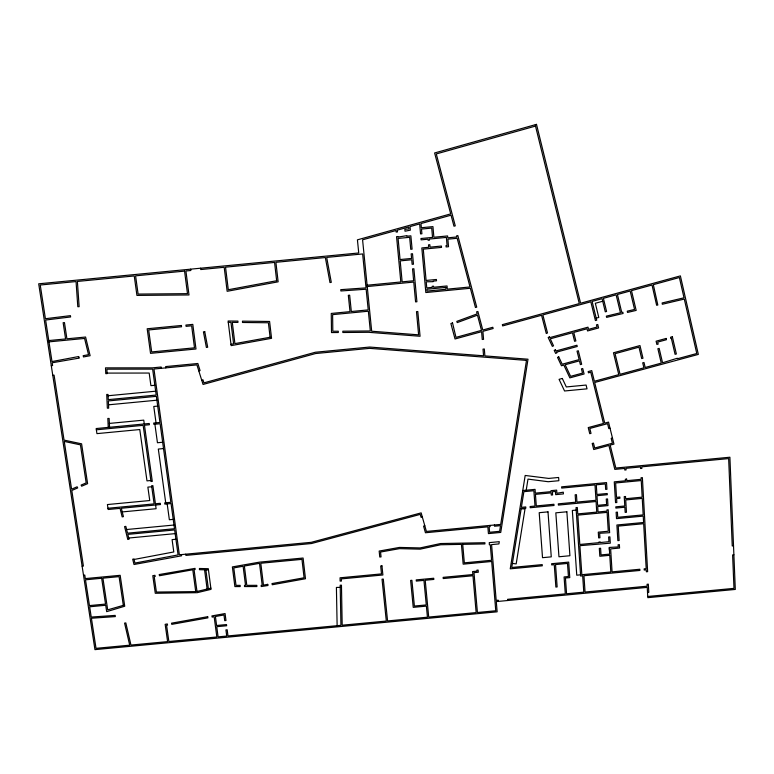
<?xml version="1.0" encoding="UTF-8"?>
<svg xmlns="http://www.w3.org/2000/svg" width="774" height="774" viewBox="0 0 774 774"><rect width="100%" height="100%" fill="white"/><g stroke="black" fill="none" stroke-linecap="round" stroke-linejoin="round"><path stroke-width="1.16" d="M522.769 490.532L535.057 489.362L535.337 493.135L551.059 491.645L550.991 490.648L556.661 490.116L556.883 493.28L563.288 492.177L563.414 493.909L555.684 494.644L555.461 491.471L552.365 491.771L552.597 494.934L551.301 495.06L551.146 492.883L535.434 494.373L536.295 505.935L553.932 504.261L554.02 505.49L530.219 507.744L530.122 506.515L535.008 506.051L533.866 490.726L523.892 491.674L521.376 507.338L525.749 506.931L525.846 508.16L521.183 508.605L511.749 567.477L542.216 564.604L542.303 565.813L510.24 568.832L525.178 475.459L548.708 478.419L558.625 477.471L558.857 480.712L548.166 481.718L527.994 479.106L526.214 490.203M535.395 124.672L535.502 126.085L436.284 153.939L455.276 225.863L453.97 226.221L451.048 215.191L420.988 223.56L421.356 227.72L432.947 226.608L433.885 237.26L447.604 235.935L447.759 237.831L456.805 236.96L456.525 235.915L457.831 235.548L476.736 307.152L475.449 307.51L470.36 288.267L425.835 292.543L421.82 247.941L428.719 247.274L428.506 244.855L429.851 244.719L430.063 247.148L441.422 246.045L441.538 247.399L423.281 249.151L426.097 280.459L436.401 279.472L436.526 280.798L433.072 281.136L433.121 281.668L426.213 281.794L426.764 287.909L432.289 287.377L432.192 286.312L433.527 286.187L433.614 287.251L447.043 285.954L447.314 289.147L470.021 286.961L457.153 238.286L447.875 239.176L448.523 246.722L446.105 246.954L445.988 245.61L447.062 245.503L446.375 237.415L429.347 239.06L429.444 240.143L428.099 240.269L428.003 239.185L421.095 239.853L420.969 238.508L432.54 237.395L431.718 228.088L421.482 229.075L421.907 233.787L420.563 233.912L419.663 223.928L410.026 226.608L410.355 230.149L405.015 231.213L404.841 229.317L408.885 228.93L408.701 226.976L397.304 230.149L397.478 231.939L396.133 232.065L395.988 230.517L362.58 239.814L371.684 331.224L418.608 334.842L416.48 311.651L417.805 311.525L420.069 336.274L368.472 332.298L342.843 332.51L342.824 331.195L370.32 330.962L368.347 311.216L332.617 314.641L332.82 331.253L338.296 331.214L338.315 332.52L331.504 332.578L331.262 313.441L350.003 311.641L348.319 295.3L349.654 295.175L351.328 311.516L368.221 309.89L366.15 289.224L340.87 290.976L340.763 289.65L366.025 287.889L362.638 253.949L326.686 257.413L331.291 282.336L329.976 282.568L325.341 257.548L275.912 262.309L278.137 281.823L227.15 291.305L224.199 267.291L200.737 269.555L200.572 268.21M198.802 370.891L200.069 370.543L197.854 363.49L165.646 366.576L165.82 367.873M201.704 380.15L202.972 379.802L203.93 382.859L315.366 352.238L369.643 347.042L483.557 355.788L483.015 349.113L484.331 348.987L484.892 355.895L528.003 359.204L500.739 532.435L488.423 533.605L487.862 526.852L425.448 532.754L423.562 526.097L424.8 525.769M602.714 301.25L595.332 303.273L598.786 317.456L596.203 318.162M610.047 428.235L608.78 428.583L607.561 423.678L589.798 428.467L591.017 433.363L589.749 433.701L588.221 427.587L603.449 423.475L590.755 372.197L588.453 372.826L588.143 371.578L591.723 370.601L594.364 381.253L618.774 374.635L613.463 352.77L639.972 345.562L642.981 358.227L641.694 358.575L638.976 347.168L615.059 353.679L620.061 374.287L643.91 367.824L642.71 362.832L643.997 362.484L645.187 367.476L661.267 363.122L657.881 348.726L659.167 348.377L662.554 362.774L677.347 358.236L677.463 358.73L696.774 353.505L684.303 299.074L662.312 304.259L662.138 302.953L684.013 297.797L679.379 277.527L653.324 284.668L657.823 305.043L656.623 305.256L652.027 285.026L631.478 290.647L636.17 310.413L627.521 312.444L627.269 311.167L634.564 309.445L630.181 291.005L617.429 294.497L621.745 312.464L622.828 312.212L623.089 313.489L606.623 317.369L606.332 316.14L620.438 312.773L616.133 294.855L603.391 298.338L606.574 311.467L605.278 311.816L602.095 298.696L592.11 301.425L596.706 320.194L595.409 320.552L590.823 301.783L542.855 314.921L547.499 332.936L546.289 333.517L541.568 315.27L502.665 325.922L502.336 324.654L579.291 303.582L535.502 126.085M612.457 438.016L611.189 438.355L612.398 443.231L594.684 447.991L593.465 443.115L592.197 443.463L593.726 449.539L608.896 445.466L614.817 469.392L624.705 468.454L624.792 470.021L626.089 469.905L625.992 468.328L640.485 466.954L640.572 468.531L641.869 468.405L641.772 466.828L728.653 458.595L732.243 545.96L733.52 545.834M422.314 516.974L421.075 517.313L420.243 514.391L311.496 543.532L185.895 555.403L185.731 554.184M196.896 591.5L210.857 588.153M134.066 559.467L173.792 551.949L172.089 539.623L175.93 539.255M79.132 358.11L52.177 362.783L52.613 365.57L51.287 365.696M48.975 341.866L84.569 338.451L88.526 354.676L83.176 355.682L83.486 356.949L90.132 355.711L85.585 337.029L66.912 338.818L64.465 322.584L63.139 322.71L65.587 338.944L48.772 340.56M230.981 344.324L233.603 343.849L230.962 322.352L228.272 322.323M367.099 285.219L400.816 281.978L396.559 236.66L397.904 236.534L397.962 237.076L406.785 235.673L406.834 236.215L410.868 235.828L412.097 249.17L410.752 249.305L409.649 237.308L398.088 238.421L400.061 259.542L411.594 258.439L411.168 253.872L412.513 253.746L413.471 264.195L412.136 264.331L411.71 259.774L400.187 260.886L402.151 281.852L413.635 280.749L412.552 268.878L413.887 268.742L416.915 301.763L415.58 301.889L413.761 282.075L367.234 286.544M52.767 375.284L54.083 375.158L64.049 440.106L81.599 443.821L87.607 483.663L81.676 486.217L81.096 485.075L86.175 482.889L80.438 444.866L64.261 441.432L71.585 489.168L77.119 486.788L77.71 487.93L71.788 490.484L83.398 566.075L82.121 566.2M154.858 385.278L150.911 385.655L149.179 373.049L107.015 373.097M108.108 395.746L155.671 391.199M108.524 404.812L156.899 400.197M157.703 406.089L153.774 406.466L156.029 422.836M109.376 423.417L143.751 420.137L144.283 423.959M96.373 429.812L143.151 425.352L151.007 481.515L152.294 481.389L144.457 425.226L149.421 424.752L149.237 423.484L96.179 428.544L96.934 433.624L139.775 429.541L146.983 480.877L150.862 480.509M162.656 442.254L157.451 442.747L154.897 424.229M163.517 448.562L158.322 449.065L165.723 502.781M151.733 486.749L147.863 487.117L149.75 500.536L107.412 504.551L108.147 509.505L120.047 508.373L122.166 516.887L123.424 516.645L121.334 508.247L160.479 504.542L160.315 503.303L155.419 503.768L152.884 485.627L151.598 485.753L154.132 503.884L107.963 508.266M122.253 511.924L156.106 508.711L155.593 505.006M173.212 519.373L169.361 519.741L167.184 503.903M126.626 529.522L173.986 525.033M128.736 538.027L175.166 533.625M576.195 510.095L572.344 510.453L576.756 575.188L580.568 574.83M83.495 575.159L84.772 575.043L85.314 578.594L120.173 575.305L124.73 606.226L106.677 611.654L105.719 605.268L89.649 606.787L91.226 617.052L115.191 615.398L115.336 616.597L91.409 618.242L96.024 648.341L129.703 645.177L124.575 623.109L125.823 622.906L130.961 645.061L167.6 641.617L165.162 624.328L167.29 623.941L167.571 625.111L166.574 625.295L168.858 641.501L216.836 636.983L214.156 616.743L212.173 617.101L211.902 615.92L225.07 613.55L225.979 620.525L224.721 620.642L223.976 614.972L215.414 616.51L216.594 625.498L226.501 624.57L226.656 625.75L216.749 626.688L218.094 636.867L226.724 636.054L225.921 629.901L227.188 629.784L227.982 635.938L340.918 625.324L340.192 585.202L341.46 585.183L342.185 625.199L386.303 621.048L382.037 579.194L383.304 579.078L387.571 620.932L427.432 617.188L426.387 606.119L413.239 607.358L410.617 580.413L411.894 580.297L414.39 606.042L426.271 604.929L423.939 580.374L416.325 581.09L416.209 579.89L433.73 578.236L433.846 579.436L425.216 580.248L428.699 617.072L476.145 612.602L472.972 575.75L443.241 578.555L443.134 577.346L472.866 574.55L472.604 571.56L476.929 571.154L476.852 570.186L478.119 570.061L478.303 572.238L473.988 572.644L477.413 612.486L495.766 610.763L491.693 561.479L463.171 564.169L461.43 544.374L440.696 544.761L420.205 549.153L399.519 548.65L380.547 552.046L381.05 556.903L379.773 557.028L379.163 551.059L399.423 547.421L420.089 547.924L440.551 543.541L484.911 542.709L484.911 543.929L462.717 544.345M733.887 554.803L732.61 554.929L733.984 588.366L647.751 596.473M647.528 592.41L648.786 592.294L648.331 584.157L647.064 584.273L647.17 586.189L585.047 592.033L583.954 575.721L639.904 570.448L639.837 569.248L612.079 571.86L610.647 548.892L619.577 548.05L619.374 544.644L618.097 544.77L618.233 546.957L609.273 547.431L609.689 554.107L601.021 554.919L600.595 548.253L599.318 548.369L599.831 556.254L609.767 555.316L610.802 571.976L581.835 574.705L579.881 545.68L610.299 543.174L609.902 536.846L608.625 536.972L608.925 541.713L600.237 542.535L600.198 541.926L598.921 542.042L598.96 542.661L579.803 544.47L577.83 515.136L607.097 512.369L608.267 531.235L598.283 532.173L598.65 537.901L599.927 537.785L599.647 533.276L609.641 532.696L608.219 509.785L606.942 509.902L607.019 511.14L598.031 511.982L597.683 506.573L607.967 505.596L607.551 498.94L606.265 499.056L606.603 504.484L597.605 505.335L596.986 495.708L607.29 494.731L607.213 493.502L596.909 494.47L596.29 484.814L605.326 483.953L605.665 489.41L606.951 489.294L606.535 482.589L561.624 486.846L561.711 488.084L595.003 484.93L595.99 500.285L576.949 502.084L576.446 494.673L575.159 494.789L575.663 502.2L558.306 503.845L558.393 505.083L596.067 501.513L596.744 512.107L577.743 513.907L577.317 507.502L576.03 507.628L580.645 576.03L582.677 575.837L583.78 592.149L566.558 593.774L565.446 578.023L569.761 577.617L568.687 562.108L551.63 563.714L551.717 564.923L554.261 564.681L555.877 587.069L557.145 586.944L555.539 564.565L567.497 563.443L568.416 576.533L564.091 576.94L565.291 593.89L507.57 599.328L507.667 600.518M340.231 587.379L336.409 587.427L337.125 625.673M195.783 591.607L156.387 592.052L154.21 576.678L155.216 576.495L154.935 575.305L152.788 575.692L155.274 593.271L197.157 592.691L211.021 589.362L208.293 568.697L199.431 568.474L199.431 569.693L208.448 569.916M512.398 563.433L516.181 563.898L524.995 509.079L521.183 508.605M79.074 357.772L78.764 356.514L51.993 361.555L45.618 320.03L70.637 316.963L70.405 315.637L45.414 318.714L40.238 285.016L76.055 281.562L77.797 306.717L79.132 306.697L77.39 281.436L134.25 275.96L136.93 295.416L189.001 294.971L185.905 270.977L190.83 270.503L190.656 269.168M181.397 554.6L181.561 555.809L134.008 564.498L132.693 559.205L133.941 558.963L134.957 563.066L178.078 554.91L174.653 529.948L127.836 534.379L129.035 539.236L127.778 539.478L124.575 526.601L125.833 526.359L127.526 533.17L174.489 528.719L171.044 503.535L164.862 504.126L164.688 502.887L170.87 502.297L160.121 423.736L153.852 424.326L153.678 423.059L159.947 422.459L156.367 396.346L108.35 400.932L108.679 408.179L107.354 408.179L106.725 394.45L108.05 394.45L108.283 399.636L156.193 395.059L152.642 369.14L106.889 369.188L107.093 373.639L105.767 373.639L105.506 367.863L152.468 367.844L161.166 367.011L161.34 368.308M196.993 591.481L194.042 569.558L195.067 569.587L195.067 568.368L159.192 574.54L159.473 575.74L192.784 569.78L195.725 591.607M204.568 569.819L207.122 589.043M205.865 569.848L208.37 588.753M462.707 544.248L464.332 562.843L491.587 560.27L490.3 544.732L489.352 544.819L489.274 542.622L499.288 541.674L498.93 543.919L491.577 544.615L496.182 600.392L498.214 600.208L498.311 601.398M490.068 525.411L490.165 526.63L489.139 526.726L489.603 532.26L499.627 531.312L500.517 525.652L494.528 526.223L494.422 524.995M609.302 547.799L609.448 550.227M109.55 427.267L109.144 418.444L107.828 418.444L108.244 427.393M526.484 360.394L500.71 524.404L426.406 531.428L421.153 512.872L311.245 542.322L179.355 554.794L153.958 369.014L196.915 364.893L203.059 384.455L315.628 353.534L369.653 348.358L526.484 360.394M549.376 336.932L548.166 337.512L552.346 346.384L553.545 345.804L550.266 338.818L572.46 332.762L574.589 341.305L575.875 340.947L573.747 332.414L587.021 328.786L587.563 330.962L598.602 327.953L597.76 324.509L596.464 324.857L596.996 327.044L588.54 329.347L587.998 327.17L549.704 337.628L549.376 336.932M555.413 349.79L554.213 350.37L555.655 353.428L556.854 352.857L556.516 352.141L577.249 346.491L576.94 345.233L555.964 350.951L555.413 349.79M558.722 356.833L557.522 357.404L561.45 365.754L563.849 365.096L569.848 377.876L584.099 374.006L582.735 368.511L581.448 368.859L582.503 373.107L570.602 376.338L565.155 364.738L579.455 360.858L580.394 364.612L581.671 364.264L578.313 350.767L577.027 351.115L579.146 359.6L562.195 364.206L558.722 356.833M452.529 322.932L450.884 323.532L455.035 338.973L481.602 331.698L482.231 339.476L483.557 339.351L482.899 331.34L493.144 328.534L492.806 327.267L482.773 330.014L477.887 311.487L476.591 311.845L477.132 313.886L456.795 321.365L457.241 322.594L477.471 315.163L481.486 330.363L455.983 337.358L452.529 322.932M123.318 605.355L107.692 609.844L102.923 578.159L119.08 576.63L123.318 605.355M536.498 124.362L434.611 152.962L450.7 213.876L357.424 239.843L358.739 252.972L38.7 283.806L94.95 649.638L497.131 611.828L496.289 601.591L647.238 587.389L647.819 597.663L735.3 589.44L729.901 457.221L615.833 468.038L610.164 445.127L613.956 444.112L608.528 422.111L604.726 423.136L594.664 382.501L698.341 354.405L680.385 275.892L580.587 303.224L536.498 124.362M666.162 338.441L656.1 341.179L656.874 344.449L658.161 344.101L657.687 342.089L666.453 339.709L666.162 338.441M672.354 336.758L670.545 337.251L670.845 338.509L671.358 338.373L675.073 354.318L676.36 353.97L672.354 336.758M562.311 378.457L559.07 379.337L564.565 390.986L587.031 388.838L586.092 385.055L566.316 386.942L562.311 378.457M276.657 280.73L228.301 289.728L225.534 267.165L274.567 262.434L276.657 280.73M270.087 337.251L234.909 343.608L232.306 322.361L237.947 322.429L237.937 321.104L228.107 320.997L231.145 345.63L271.558 338.325L269.594 321.462L242.475 321.152L242.494 322.477L268.404 322.768L270.087 337.251M267.736 584.341L263.47 585.105L260.79 563.249L301.957 559.36L304.085 577.772L271.993 583.567L272.255 584.757L305.478 578.749L303.089 558.025L259.358 562.156L232.374 566.907L234.88 586.576L240.182 586.576L240.153 585.367L236.012 585.367L233.787 567.903L243.113 566.258L245.522 585.357L244.497 585.357L244.526 586.566L256.871 586.547L256.842 585.337L246.8 585.357L244.371 566.036L259.513 563.366L262.212 585.337L261.186 585.337L261.215 586.547L267.998 585.521L267.736 584.341M207.674 616.684L171.518 623.186L171.789 624.357L207.945 617.855L207.674 616.684M204.742 331.64L203.427 331.843L206.387 347.449L207.693 347.245L204.742 331.64M184.56 271.113L135.585 275.834L138.101 294.072L187.482 293.656L184.56 271.113M445.824 287.415L426.88 289.234L427.045 291.092L445.979 289.273L445.824 287.415M181.397 325.477L147.176 328.766L150.533 353.36L195.986 349.006L192.803 324.383L185.905 325.051L186.079 326.357L191.642 325.825L194.497 347.826L151.685 351.928L148.676 329.956L181.561 326.792L181.397 325.477M626.63 479.116L625.334 479.232L625.431 480.799L614.275 481.854L615.543 502.645L616.83 502.529L616.588 498.582L619.935 498.262L619.858 497.024L616.51 497.343L615.64 482.976L641.249 480.548L642.178 497.15L625.653 498.717L625.527 496.492L624.241 496.608L624.792 505.993L615.794 506.835L615.872 508.073L624.86 507.222L625.169 512.388L626.456 512.262L625.731 499.946L642.246 498.388L643.175 514.884L617.72 517.293L617.41 512.127L616.123 512.253L616.51 518.638L643.242 516.113L643.6 522.489L616.897 525.004L617.846 540.629L619.123 540.513L618.252 526.107L643.668 523.708L646.193 568.648L644.152 568.842L644.22 570.041L646.261 569.848L646.367 571.783L647.635 571.657L642.381 477.616L641.085 477.742L641.172 479.309L626.717 480.683L626.63 479.116M548.002 511.866L539.197 512.698L542.516 557.686L551.262 556.854L548.002 511.866M566.868 511.788L555.829 512.833L558.954 556.767L569.916 555.732L566.868 511.788M101.655 578.275L85.498 579.803L89.465 605.587L105.535 604.068L101.655 578.275M381.959 565.871L380.682 565.988L381.495 573.892L340.057 577.801L340.115 581.09L341.392 581.081L341.353 578.894L382.888 574.985L381.959 565.871"/></g></svg>
